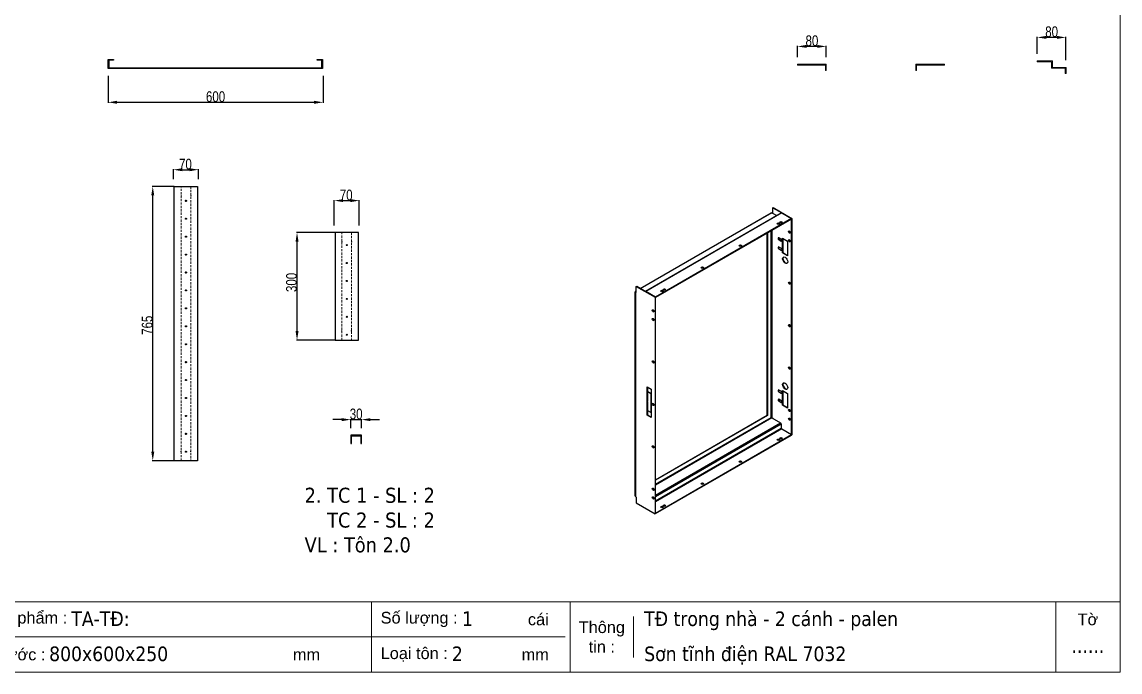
# Model space of a CAD drawing. Header units: inches. Extents: x 21 to 136330, y 8 to 58290.
# Drawn here: x 119922 to 122985, y 18243 to 20056 of the extents above; entities that cross this region are included whole.
import ezdxf
from ezdxf.enums import TextEntityAlignment as Align

# ---------------------------------------------------------------- set-up
doc = ezdxf.new("R2010")
doc.units = ezdxf.units.IN
doc.header["$MEASUREMENT"] = 0
doc.linetypes.add('HIDDEN', pattern=[9.525, 6.35, -3.175])
doc.layers.add('0 TĂNG CỨNG', color=7, linetype='Continuous', lineweight=15)
doc.layers.add('@.0.DM. NÉT ĐỨT', color=8, linetype='HIDDEN', lineweight=9)
for name, color, linetype, transparency in [('@.0.DM. KÍCH THƯỚC', 8, 'Continuous', 0.2), ('@.0.DM. KÍCH THƯỚC @ 1', 8, 'Continuous', 0.2), ('@.DM. KÍCH THƯỚC', 8, 'Continuous', 0.2)]:
    doc.layers.add(name, color=color, linetype=linetype, transparency=transparency)
for name, color, linetype in [('@.0.DM. NÉT CHÍNH', 7, 'Continuous'), ('@.0.DM. NÉT CHÍNH @ 1', 7, 'Continuous'), ('@.DM. ĐIỂM DẤU', 1, 'Continuous')]:
    doc.layers.add(name, color=color, linetype=linetype)
doc.layers.add('@.0.DM. NÉT KHUẤT', color=199, linetype='Continuous', lineweight=5, transparency=0.2)
doc.styles.add('ARIAL', font='arial.ttf')
doc.styles.add('Note Text (ISO)', font='tahoma.ttf')
doc.styles.add('roman', font='roman.shx', dxfattribs={"width": 0.8})
doc.styles.add('Tahoma (Input Text)', font='tahoma.ttf')
doc.dimstyles.new('Kích thước Duy Mạnh', dxfattribs={"dimtxt": 30, "dimasz": 25, "dimexe": 1.25, "dimexo": 20, "dimtad": 1, "dimdec": 1, "dimtxsty": 'roman', "dimcen": 2.5, "dimclrd": 8, "dimclre": 8, "dimclrt": 2, "dimadec": 0, "dimazin": 0, "dimtfac": 1, "dimtdec": 1, "dimtix": 1, "dimtmove": 0, "dimatfit": 3, "dimfxl": 1, "dimtfillclr": 1, "dimarcsym": 0})

# ---------------------------------------------------------------- blocks, each defined once
blk = doc.blocks.new('*D1895')
at = {"layer": '@.0.DM. KÍCH THƯỚC', "color": 8, "lineweight": -2, "transparency": 16777216}
for p, q in [((120792.9, 19488.9), (120792.9, 19559.3)), ((120862.9, 19488.9), (120862.9, 19559.3))]:
    blk.add_line(p, q, dxfattribs=at)
at = {"layer": '@.0.DM. KÍCH THƯỚC', "lineweight": -2, "transparency": 16777216}
blk.add_line((120817.9, 19558), (120837.9, 19558), dxfattribs=at)
at = {"layer": '@.0.DM. KÍCH THƯỚC', "transparency": 16777216}
for points in [[(120817.9, 19562.2), (120817.9, 19553.9), (120792.9, 19558)], [(120837.9, 19562.2), (120837.9, 19553.9), (120862.9, 19558)]]:
    blk.add_solid(points, dxfattribs=at)
at = {"layer": 'Defpoints', "color": 0, "transparency": 16777216}
for p in [(120862.9, 19558), (120792.9, 19468.9), (120862.9, 19468.9)]:
    blk.add_point(p, dxfattribs=at)
at = {"layer": '@.0.DM. KÍCH THƯỚC', "color": 2, "transparency": 16777216, "insert": (120808.5, 19588.7), "char_height": 30, "attachment_point": 1, "style": 'roman'}
blk.add_mtext('70', dxfattribs=at)
blk = doc.blocks.new('*D1896')
at = {"layer": '@.0.DM. KÍCH THƯỚC', "color": 8, "lineweight": -2, "transparency": 16777216}
for p, q in [((120344.4, 19617.4), (120344.4, 19645.5)), ((120414.4, 19617.4), (120414.4, 19645.5))]:
    blk.add_line(p, q, dxfattribs=at)
at = {"layer": '@.0.DM. KÍCH THƯỚC', "lineweight": -2, "transparency": 16777216}
blk.add_line((120369.4, 19644.2), (120389.4, 19644.2), dxfattribs=at)
at = {"layer": '@.0.DM. KÍCH THƯỚC', "transparency": 16777216}
for points in [[(120369.4, 19648.4), (120369.4, 19640), (120344.4, 19644.2)], [(120389.4, 19648.4), (120389.4, 19640), (120414.4, 19644.2)]]:
    blk.add_solid(points, dxfattribs=at)
at = {"layer": 'Defpoints', "color": 0, "transparency": 16777216}
for p in [(120414.4, 19644.2), (120344.4, 19597.4), (120414.4, 19597.4)]:
    blk.add_point(p, dxfattribs=at)
at = {"layer": '@.0.DM. KÍCH THƯỚC', "color": 2, "transparency": 16777216, "insert": (120360, 19674.8), "char_height": 30, "attachment_point": 1, "style": 'roman'}
blk.add_mtext('70', dxfattribs=at)
blk = doc.blocks.new('*D1897')
at = {"layer": '@.0.DM. KÍCH THƯỚC', "color": 8, "lineweight": -2, "transparency": 16777216}
for p, q in [((120346.2, 19597.4), (120285.5, 19597.4)), ((120346.2, 18832.4), (120285.5, 18832.4))]:
    blk.add_line(p, q, dxfattribs=at)
at = {"layer": '@.0.DM. KÍCH THƯỚC', "lineweight": -2, "transparency": 16777216}
blk.add_line((120286.8, 18857.4), (120286.8, 19572.4), dxfattribs=at)
at = {"layer": '@.0.DM. KÍCH THƯỚC', "transparency": 16777216}
for points in [[(120282.6, 19572.4), (120290.9, 19572.4), (120286.8, 19597.4)], [(120282.6, 18857.4), (120290.9, 18857.4), (120286.8, 18832.4)]]:
    blk.add_solid(points, dxfattribs=at)
at = {"layer": 'Defpoints', "color": 0, "transparency": 16777216}
for p in [(120286.8, 19597.4), (120366.2, 19597.4), (120366.2, 18832.4)]:
    blk.add_point(p, dxfattribs=at)
at = {"layer": '@.0.DM. KÍCH THƯỚC', "color": 2, "transparency": 16777216, "insert": (120256.1, 19183.6), "char_height": 30, "attachment_point": 1, "rotation": 90, "style": 'roman'}
blk.add_mtext('765', dxfattribs=at)
blk = doc.blocks.new('*D1898')
at = {"layer": '@.0.DM. KÍCH THƯỚC', "color": 8, "lineweight": -2, "transparency": 16777216}
for p, q in [((120794.6, 19468.9), (120688, 19468.9)), ((120794.6, 19168.9), (120688, 19168.9))]:
    blk.add_line(p, q, dxfattribs=at)
at = {"layer": '@.0.DM. KÍCH THƯỚC', "lineweight": -2, "transparency": 16777216}
blk.add_line((120689.2, 19193.9), (120689.2, 19443.9), dxfattribs=at)
at = {"layer": '@.0.DM. KÍCH THƯỚC', "transparency": 16777216}
for points in [[(120685.1, 19443.9), (120693.4, 19443.9), (120689.2, 19468.9)], [(120685.1, 19193.9), (120693.4, 19193.9), (120689.2, 19168.9)]]:
    blk.add_solid(points, dxfattribs=at)
at = {"layer": 'Defpoints', "color": 0, "transparency": 16777216}
for p in [(120689.2, 19468.9), (120814.6, 19468.9), (120814.6, 19168.9)]:
    blk.add_point(p, dxfattribs=at)
at = {"layer": '@.0.DM. KÍCH THƯỚC', "color": 2, "transparency": 16777216, "insert": (120658.6, 19303), "char_height": 30, "attachment_point": 1, "rotation": 90, "style": 'roman'}
blk.add_mtext('300', dxfattribs=at)
blk = doc.blocks.new('KHUNG KT1')
at = {"color": 7}
for p, q in [((7128, -4752), (0, -4752)), ((4052.8, -4752), (4052.8, -5040)), ((4868.8, -4752), (4868.8, -5040)), ((6864, -4752), (6864, -5040)), ((5128.7, -4812), (5128.7, -4980)), ((4848, -4896), (0, -4896))]:
    blk.add_line(p, q, dxfattribs=at)
blk.add_lwpolyline([(0, 0), (7128, 0), (7128, -5040), (0, -5040)], close=True, dxfattribs=at)
at = {"color": 2, "char_height": 48, "style": 'ARIAL'}
for s, insert, width, attachment_point in [('  Tên sản phẩm :', (2299.1, -4824), 2202.321, 4), ('  Số lượng :', (4052.8, -4824), 2202.321, 4), ('cái', (4695, -4824), 2202.321, 4), ('Tờ', (6996, -4824), 264, 5), ('Thông\\Ptin :', (4998.8, -4896), 259.945, 5), ('  Kích thước :', (2307, -4968), 2202.321, 4), ('mm', (3729.5, -4968), 2202.321, 4), ('  Loại tôn :', (4052.8, -4968), 2202.321, 4), ('mm', (4669.3, -4968), 2202.321, 4)]:
    blk.add_mtext(s, dxfattribs=dict(at, insert=insert, width=width, attachment_point=attachment_point))
at = {"color": 1, "style": 'Tahoma (Input Text)', "flags": 8}
for tag, p in [('#01', (328.9, -4851.1)), ('#03', (1514.7, -4846.3)), ('#05', (2819, -4851.1)), ('#07', (4424, -4851.1)), ('#09', (5172.9, -4851.1)), ('#02', (189.8, -4995.1)), ('#04', (1755.3, -4995.1)), ('#06', (2727.8, -4995.1)), ('#08', (4382.7, -4995.1)), ('#10', (5172.9, -4995.1))]:
    blk.add_attdef(tag, p, '', height=60, dxfattribs=at)
blk.add_attdef('#11', text='', height=60, dxfattribs=at).set_placement((6996, -4961.6), align=Align.CENTER)
at = {"layer": '0 TĂNG CỨNG', "color": 1, "style": 'ARIAL'}
blk.add_attdef('#12', (852.8, -4987.6), '', height=60, dxfattribs=at)
blk = doc.blocks.new('q12')
at = {"layer": '@.0.DM. NÉT CHÍNH'}
for p, q in [((-43212.6, 16974.6), (-42847.4, 17185.4)), ((-42845.4, 17185.6), (-43211.7, 16974.1)), ((-43198.5, 16966.5), (-42819.7, 17185.1)), ((-42818.2, 17185), (-43197.5, 16966)), ((-42845.4, 17185.6), (-42832.2, 17177.9)), ((-42842.2, 17200), (-42843.3, 17199.4)), ((-42843.3, 17184.3), (-42843.3, 17199.4)), ((-42843.3, 17199.4), (-42818.2, 17185)), ((-42842.2, 17200), (-42789.9, 17169.8)), ((-42818.2, 17185), (-42791, 17169.3)), ((-42791, 17169.3), (-43170.3, 16950.3)), ((-42791, 17168), (-43170.3, 16949.1)), ((-42791, 17169.3), (-42790.9, 17169.2)), ((-42791, 17168), (-42791, 17169.3)), ((-42789.9, 17169.8), (-42790.9, 17169.2)), ((-42790.9, 16565.5), (-42790.9, 17169.2)), ((-42789.9, 17169.8), (-42789.9, 16566.2)), ((-42858.5, 16620.8), (-42858.5, 17129.1)), ((-42857.4, 17129.7), (-42857.4, 16620.2)), ((-42847.5, 16614.5), (-42847.5, 17135.4)), ((-42845.4, 17136.6), (-42845.4, 16613.3)), ((-42825.2, 17115.6), (-42821, 17113.1)), ((-42824.2, 17109.7), (-42825.2, 17109.1)), ((-42821, 17106.6), (-42825.2, 17109.1)), ((-42824.2, 17109.7), (-42819.9, 17107.2)), ((-42819.9, 17107.2), (-42821, 17106.6)), ((-42815.7, 17073.5), (-42815.7, 17114.4)), ((-42815.7, 17114.4), (-42801.6, 17106.2)), ((-42814.6, 17113.8), (-42814.6, 17074.2)), ((-42801.6, 17106.2), (-42801.6, 17065.4)), ((-42825.2, 17089.9), (-42821, 17087.4)), ((-42824.2, 17084), (-42825.2, 17083.3)), ((-42821, 17080.9), (-42825.2, 17083.3)), ((-42824.2, 17084), (-42819.9, 17081.5)), ((-42819.9, 17081.5), (-42821, 17080.9)), ((-42814.6, 17074.2), (-42815.7, 17073.5)), ((-42801.6, 17065.4), (-42815.7, 17073.5)), ((-42814.6, 17074.2), (-42801.6, 17066.6)), ((-43223.7, 16979.8), (-43222.6, 16980.4)), ((-43223.7, 16963.5), (-43223.7, 16979.8)), ((-43223.7, 16979.8), (-43171.4, 16949.6)), ((-43222.6, 16980.4), (-43170.3, 16950.2)), ((-43226.7, 16395.5), (-43226.7, 16965.3)), ((-43224.8, 16965.4), (-43225.8, 16966)), ((-43224.8, 16965.3), (-43225.8, 16964.7)), ((-43225.8, 16964.7), (-43223.7, 16963.5)), ((-43225.8, 16964.7), (-43225.8, 16393.7)), ((-43225.7, 16967.1), (-43223.7, 16968.2)), ((-43224.8, 16965.4), (-43224.8, 16965.3)), ((-43224.7, 16965.4), (-43224.8, 16965.4)), ((-43224.8, 16965.3), (-43223.7, 16964.7)), ((-43223.7, 16967.2), (-43224.7, 16966.6)), ((-43223.7, 16966), (-43224.7, 16966.6)), ((-43224.7, 16965.4), (-43224.7, 16966.6)), ((-43224.7, 16965.4), (-43223.7, 16964.8)), ((-43197.5, 16966), (-43197.5, 16965.9)), ((-43170.3, 16950.3), (-43197.5, 16966)), ((-43171.4, 16949.6), (-43170.3, 16950.2)), ((-43171.4, 16949.6), (-43171.4, 16345.9)), ((-43170.3, 16949.1), (-43170.3, 16950.3)), ((-43170.3, 16346.5), (-43170.3, 16950.2)), ((-43170.3, 16949.1), (-43170.3, 16949.1)), ((-43193.3, 16661.2), (-43193.3, 16700)), ((-43193.3, 16700), (-43182, 16693.5)), ((-43192.2, 16699.4), (-43192.2, 16686.7)), ((-43191.9, 16686.9), (-43192.9, 16686.3)), ((-43192.9, 16686.3), (-43192.9, 16661)), ((-43182.3, 16680.2), (-43192.9, 16686.3)), ((-43191.9, 16686.9), (-43182, 16681.2)), ((-43182, 16680.4), (-43182.3, 16680.2)), ((-43182.3, 16627.9), (-43182.3, 16680.2)), ((-43182, 16693.5), (-43182, 16614.3)), ((-42825.2, 16691), (-42821, 16688.6)), ((-42824.2, 16685.1), (-42825.2, 16684.5)), ((-42821, 16682), (-42825.2, 16684.5)), ((-42825.2, 16665.3), (-42821, 16662.9)), ((-42824.2, 16685.1), (-42819.9, 16682.7)), ((-42819.9, 16682.7), (-42821, 16682)), ((-42815.7, 16649), (-42815.7, 16689.8)), ((-42815.7, 16689.8), (-42801.6, 16681.6)), ((-42814.6, 16689.2), (-42814.6, 16649.6)), ((-42801.6, 16681.6), (-42801.6, 16640.8)), ((-43192.9, 16661.4), (-43193.3, 16661.2)), ((-43192.9, 16661), (-43193.3, 16661.2)), ((-43193.3, 16659.6), (-43192.9, 16659.4)), ((-43193.3, 16620.8), (-43193.3, 16659.6)), ((-43192.9, 16659.4), (-43192.9, 16634.1)), ((-43192.9, 16634.1), (-43182.3, 16627.9)), ((-43192.2, 16633.7), (-43192.2, 16621.4)), ((-42824.2, 16659.4), (-42825.2, 16658.8)), ((-42821, 16656.3), (-42825.2, 16658.8)), ((-42824.2, 16659.4), (-42819.9, 16656.9)), ((-42819.9, 16656.9), (-42821, 16656.3)), ((-42814.6, 16649.6), (-42815.7, 16649)), ((-42801.6, 16640.8), (-42815.7, 16649)), ((-42814.6, 16649.6), (-42801.6, 16642)), ((-43192.2, 16621.4), (-43193.3, 16620.8)), ((-43182, 16614.3), (-43193.3, 16620.8)), ((-43192.2, 16621.4), (-43182, 16615.5)), ((-43182, 16628.1), (-43182.3, 16627.9)), ((-43170.3, 16440.8), (-42858.5, 16620.8)), ((-42857.4, 16620.2), (-43170.3, 16439.5)), ((-43170.3, 16428.1), (-42847.5, 16614.5)), ((-42845.4, 16613.2), (-43170.3, 16425.7)), ((-42858.5, 16620.8), (-42857.4, 16620.2)), ((-42845.4, 16613.3), (-42843.3, 16612.1)), ((-42845.4, 16613.2), (-42821.4, 16599.3)), ((-42843.3, 16612.1), (-42843.3, 16612)), ((-43170.3, 16397.9), (-42821.4, 16599.3)), ((-42819.3, 16595.7), (-43170.3, 16393)), ((-43170.3, 16381.6), (-42819.3, 16584.2)), ((-42818.2, 16582.4), (-43170.3, 16379.1)), ((-42819.3, 16595.7), (-42819.3, 16584.2)), ((-42818.2, 16582.4), (-42791, 16566.7)), ((-43170.3, 16347.7), (-42791, 16566.7)), ((-43170.3, 16346.5), (-42791, 16565.5)), ((-42791, 16566.7), (-42791, 16565.5)), ((-42791, 16565.6), (-42790.9, 16565.5)), ((-42789.9, 16566.2), (-42790.9, 16565.5)), ((-43223.7, 16392.4), (-43225.8, 16393.7)), ((-43223.7, 16392.4), (-43223.7, 16376.1)), ((-43174.9, 16390.3), (-43177.3, 16389)), ((-43223.7, 16376.1), (-43171.4, 16345.9)), ((-43171.4, 16345.9), (-43170.3, 16346.5)), ((-43170.3, 16347.7), (-43170.3, 16347.7)), ((-43170.3, 16347.7), (-43170.3, 16346.5)), ((-43170.3, 16346.5), (-43170.3, 16346.5))]:
    blk.add_line(p, q, dxfattribs=at)
for centre, major_axis, start_param, end_param in [((-42818.2, 17182.5), (-1.5, 2.6), 5.497787, 6.283185), ((-42827.2, 17153.7), (3.5, 0), 0.307887, 2.833706), ((-42820.3, 17157.6), (3.5, 0), 0.307887, 2.833706), ((-42795.5, 17132.3), (-1.75, 3.03), 0.307887, 2.833706), ((-42933.3, 17092.4), (3.5, 0), 0.307887, 2.833706), ((-42825.2, 17112.3), (-2, 3.46), 5.497787, 8.63938), ((-42824.2, 17112.9), (-2, 3.46), 0.268375, 2.356194), ((-42821, 17109.9), (2, -3.46), 5.497787, 8.63938), ((-42819.9, 17110.5), (2, -3.46), 5.497787, 6.01481), ((-42795.5, 17108), (-1.75, 3.03), 0.307887, 2.833706), ((-42825.2, 17086.6), (-2, 3.46), 5.497787, 8.63938), ((-42824.2, 17087.2), (-2, 3.46), 0.268375, 2.356194), ((-42821, 17084.2), (2, -3.46), 5.497787, 8.63938), ((-42819.9, 17084.8), (2, -3.46), 5.497787, 6.01481), ((-43039.3, 17031.2), (3.5, 0), 0.307887, 2.833706), ((-42807.6, 17053.7), (-5, 8.66), 0.106266, 3.035327), ((-43145.4, 16970), (3.5, 0), 0.307887, 2.833706), ((-42795.5, 16989.7), (-1.75, 3.03), 0.307887, 2.833706), ((-43197.5, 16963.6), (-1.5, 2.6), 5.497787, 5.806058), ((-43152.3, 16966), (3.5, 0), 0.307887, 2.833706), ((-43176, 16912.6), (-1.75, 3.03), 0.307887, 2.833706), ((-43176, 16888.4), (-1.75, 3.03), 0.307887, 2.833706), ((-42795.5, 16871.3), (-1.75, 3.03), 0.307887, 2.833706), ((-43176, 16770), (-1.75, 3.03), 0.307887, 2.833706), ((-42795.5, 16752.9), (-1.75, 3.03), 0.307887, 2.833706), ((-42807.6, 16702.7), (-5, 8.66), 0.106266, 3.035327), ((-42825.2, 16687.8), (-2, 3.46), 5.497787, 8.63938), ((-42825.2, 16662), (-2, 3.46), 5.497787, 8.63938), ((-42824.2, 16688.4), (-2, 3.46), 0.268375, 2.356194), ((-42824.2, 16662.6), (-2, 3.46), 0.268375, 2.356194), ((-42821, 16685.3), (2, -3.46), 5.497787, 8.63938), ((-42819.9, 16685.9), (2, -3.46), 5.497787, 6.01481), ((-43176, 16651.6), (-1.75, 3.03), 0.307887, 2.833706), ((-42821, 16659.6), (2, -3.46), 5.497787, 8.63938), ((-42819.9, 16660.2), (2, -3.46), 5.497787, 6.01481), ((-42795.5, 16634.5), (-1.75, 3.03), 0.307887, 2.833706), ((-42795.5, 16610.2), (-1.75, 3.03), 0.307887, 2.833706), ((-42821.4, 16596.9), (1.5, -2.6), 0.785398, 2.356194), ((-42818.2, 16583.6), (0.75, -1.3), 3.926991, 5.497787), ((-42827.2, 16551.1), (3.5, 0), 0.307887, 2.833706), ((-42820.3, 16555.1), (3.5, 0), 0.307887, 2.833706), ((-43176, 16533.2), (-1.75, 3.03), 0.307887, 2.833706), ((-42933.3, 16489.9), (3.5, 0), 0.307887, 2.833706), ((-43039.3, 16428.6), (3.5, 0), 0.307887, 2.833706), ((-43176, 16414.8), (-1.75, 3.03), 0.307887, 2.833706), ((-43176, 16390.6), (-1.75, 3.03), 0.307887, 2.833706), ((-43152.3, 16363.4), (3.5, 0), 0.307887, 2.833706), ((-43145.4, 16367.4), (3.5, 0), 0.307887, 2.833706)]:
    blk.add_ellipse(centre, major_axis=major_axis, ratio=0.57735, start_param=start_param, end_param=end_param, dxfattribs=at)
for centre, major_axis in [((-42827.2, 17154.9), (3.5, 0)), ((-42820.3, 17158.9), (3.5, 0)), ((-42796.6, 17131.7), (-1.75, 3.03)), ((-42933.3, 17093.7), (3.5, 0)), ((-42796.6, 17107.4), (-1.75, 3.03)), ((-42808.6, 17053.1), (5, -8.66)), ((-43039.3, 17032.4), (3.5, 0)), ((-43145.4, 16971.2), (3.5, 0)), ((-42796.6, 16989), (-1.75, 3.03)), ((-43152.3, 16967.2), (3.5, 0)), ((-43177, 16912), (-1.75, 3.03)), ((-43177, 16887.8), (-1.75, 3.03)), ((-42796.6, 16870.6), (-1.75, 3.03)), ((-43177, 16769.4), (-1.75, 3.03)), ((-42796.6, 16752.3), (-1.75, 3.03)), ((-42808.6, 16702), (5, -8.66)), ((-43177, 16651), (-1.75, 3.03)), ((-42796.6, 16633.9), (-1.75, 3.03)), ((-42796.6, 16609.6), (-1.75, 3.03)), ((-42827.2, 16552.3), (3.5, 0)), ((-42820.3, 16556.3), (3.5, 0)), ((-43177, 16532.6), (-1.75, 3.03)), ((-42933.3, 16491.1), (3.5, 0)), ((-43039.3, 16429.8), (3.5, 0)), ((-43177, 16414.2), (-1.75, 3.03)), ((-43177, 16390), (-1.75, 3.03)), ((-43152.3, 16364.6), (3.5, 0)), ((-43145.4, 16368.6), (3.5, 0))]:
    blk.add_ellipse(centre, major_axis=major_axis, ratio=0.57735, dxfattribs=at)
for points, knots in [([(-42847.4, 17185.4), (-42847.3, 17185.5), (-42847.1, 17185.6), (-42846.9, 17185.7), (-42846.4, 17185.8), (-42845.9, 17185.7), (-42845.4, 17185.6)], [0.7853982, 0.7853982, 0.7853982, 0.7853982, 1.0263219, 1.0263219, 1.0263219, 1.5707963, 1.5707963, 1.5707963, 1.5707963]), ([(-43225.8, 16966), (-43226.5, 16965.8), (-43226.9, 16965.4), (-43226.6, 16965.1), (-43226.5, 16964.9), (-43226.2, 16964.8), (-43225.8, 16964.7)], [0, 0, 0, 0, 1.026322, 1.026322, 1.026322, 1.570796, 1.570796, 1.570796, 1.570796]), ([(-43224.7, 16966.6), (-43225.2, 16967.2), (-43225.7, 16967.2), (-43225.9, 16966.9), (-43225.9, 16966.7), (-43225.9, 16966.4), (-43225.8, 16966)], [0, 0, 0, 0, 1.026322, 1.026322, 1.026322, 1.570796, 1.570796, 1.570796, 1.570796]), ([(-43224.8, 16965.4), (-43225.2, 16965.4), (-43225.3, 16965.3), (-43225.1, 16965.3), (-43225, 16965.3), (-43224.9, 16965.3), (-43224.8, 16965.3)], [0, 0, 0, 0, 1.220509, 1.220509, 1.220509, 1.570796, 1.570796, 1.570796, 1.570796]), ([(-43224.8, 16965.4), (-43225, 16965.7), (-43225, 16965.9), (-43224.8, 16965.7), (-43224.8, 16965.6), (-43224.8, 16965.5), (-43224.7, 16965.4)], [0, 0, 0, 0, 1.220509, 1.220509, 1.220509, 1.570796, 1.570796, 1.570796, 1.570796]), ([(-42847.5, 16614.5), (-42847.1, 16614.4), (-42846.4, 16614.2), (-42845.8, 16613.7), (-42845.7, 16613.6), (-42845.5, 16613.5), (-42845.4, 16613.3)], [0, 0, 0, 0, 1.220509, 1.220509, 1.220509, 1.570796, 1.570796, 1.570796, 1.570796]), ([(-42847.5, 16614.5), (-42847.3, 16614.1), (-42846.7, 16613.6), (-42846, 16613.4), (-42845.8, 16613.3), (-42845.6, 16613.2), (-42845.4, 16613.2)], [0, 0, 0, 0, 1.220509, 1.220509, 1.220509, 1.570796, 1.570796, 1.570796, 1.570796])]:
    blk.add_open_spline(points, degree=3, knots=knots, dxfattribs=at)
blk.add_open_spline([(-43225.8, 16393.7), (-43226.4, 16394.2), (-43226.7, 16394.8), (-43226.7, 16395.5)], degree=3, dxfattribs=at)
blk = doc.blocks.new('*D1902')
at = {"layer": '@.0.DM. KÍCH THƯỚC', "color": 8, "lineweight": -2, "transparency": 16777216}
for p, q in [((120161.9, 19906.3), (120161.9, 19831)), ((120761.9, 19906.3), (120761.9, 19831))]:
    blk.add_line(p, q, dxfattribs=at)
at = {"layer": '@.0.DM. KÍCH THƯỚC', "lineweight": -2, "transparency": 16777216}
blk.add_line((120186.9, 19832.2), (120736.9, 19832.2), dxfattribs=at)
at = {"layer": '@.0.DM. KÍCH THƯỚC', "transparency": 16777216}
for points in [[(120186.9, 19836.4), (120186.9, 19828.1), (120161.9, 19832.2)], [(120736.9, 19836.4), (120736.9, 19828.1), (120761.9, 19832.2)]]:
    blk.add_solid(points, dxfattribs=at)
at = {"layer": 'Defpoints', "color": 0, "transparency": 16777216}
for p in [(120161.9, 19926.3), (120761.9, 19926.3), (120761.9, 19832.2)]:
    blk.add_point(p, dxfattribs=at)
at = {"layer": '@.0.DM. KÍCH THƯỚC', "color": 2, "transparency": 16777216, "insert": (120461.9, 19847.8), "char_height": 30, "attachment_point": 5, "style": 'roman'}
blk.add_mtext('600', dxfattribs=at)
blk = doc.blocks.new('*D1903')
at = {"layer": '@.0.DM. NÉT CHÍNH', "lineweight": -2, "transparency": 16777216}
for p, q in [((120814.1, 18947.1), (120789.1, 18947.1)), ((120839.1, 18947.1), (120869.1, 18947.1)), ((120894.1, 18947.1), (120919.1, 18947.1))]:
    blk.add_line(p, q, dxfattribs=at)
at = {"layer": '@.0.DM. NÉT CHÍNH', "color": 8, "lineweight": -2, "transparency": 16777216}
for p, q in [((120839.1, 18923.6), (120839.1, 18948.3)), ((120869.1, 18923.6), (120869.1, 18948.3))]:
    blk.add_line(p, q, dxfattribs=at)
at = {"layer": '@.0.DM. NÉT CHÍNH', "transparency": 16777216}
for points in [[(120814.1, 18951.2), (120814.1, 18942.9), (120839.1, 18947.1)], [(120894.1, 18951.2), (120894.1, 18942.9), (120869.1, 18947.1)]]:
    blk.add_solid(points, dxfattribs=at)
at = {"layer": 'Defpoints', "color": 0, "transparency": 16777216}
for p in [(120869.1, 18947.1), (120839.1, 18903.6), (120869.1, 18903.6)]:
    blk.add_point(p, dxfattribs=at)
at = {"layer": '@.0.DM. NÉT CHÍNH', "color": 2, "transparency": 16777216, "insert": (120854.1, 18962.7), "char_height": 30, "attachment_point": 5, "style": 'roman'}
blk.add_mtext('30', dxfattribs=at)
blk = doc.blocks.new('*D1911')
at = {"layer": '@.0.DM. KÍCH THƯỚC', "color": 8, "lineweight": -2, "transparency": 16777216}
for p, q in [((122085.6, 19958.2), (122085.6, 19989.4)), ((122165.6, 19958.2), (122165.6, 19989.4))]:
    blk.add_line(p, q, dxfattribs=at)
at = {"layer": '@.0.DM. KÍCH THƯỚC', "lineweight": -2, "transparency": 16777216}
blk.add_line((122140.6, 19988.1), (122110.6, 19988.1), dxfattribs=at)
at = {"layer": '@.0.DM. KÍCH THƯỚC', "transparency": 16777216}
for points in [[(122110.6, 19992.3), (122110.6, 19984), (122085.6, 19988.1)], [(122140.6, 19992.3), (122140.6, 19984), (122165.6, 19988.1)]]:
    blk.add_solid(points, dxfattribs=at)
at = {"layer": 'Defpoints', "color": 0, "transparency": 16777216}
for p in [(122085.6, 19988.1), (122085.6, 19938.2), (122165.6, 19938.2)]:
    blk.add_point(p, dxfattribs=at)
at = {"layer": '@.0.DM. KÍCH THƯỚC', "color": 2, "transparency": 16777216, "insert": (122125.6, 20003.8), "char_height": 30, "attachment_point": 5, "style": 'roman'}
blk.add_mtext('80', dxfattribs=at)
blk = doc.blocks.new('*D1912')
at = {"layer": '@.0.DM. KÍCH THƯỚC', "color": 8, "lineweight": -2, "transparency": 16777216}
for p, q in [((122754.3, 19967.5), (122754.3, 20014.5)), ((122834.3, 19949.5), (122834.3, 20014.5))]:
    blk.add_line(p, q, dxfattribs=at)
at = {"layer": '@.0.DM. KÍCH THƯỚC', "lineweight": -2, "transparency": 16777216}
blk.add_line((122809.3, 20013.2), (122779.3, 20013.2), dxfattribs=at)
at = {"layer": '@.0.DM. KÍCH THƯỚC', "transparency": 16777216}
for points in [[(122779.3, 20017.4), (122779.3, 20009.1), (122754.3, 20013.2)], [(122809.3, 20017.4), (122809.3, 20009.1), (122834.3, 20013.2)]]:
    blk.add_solid(points, dxfattribs=at)
at = {"layer": 'Defpoints', "color": 0, "transparency": 16777216}
for p in [(122754.3, 20013.2), (122754.3, 19947.5), (122834.3, 19929.5)]:
    blk.add_point(p, dxfattribs=at)
at = {"layer": '@.0.DM. KÍCH THƯỚC', "color": 2, "transparency": 16777216, "insert": (122794.3, 20028.9), "char_height": 30, "attachment_point": 5, "style": 'roman'}
blk.add_mtext('80', dxfattribs=at)
blk = doc.blocks.new('*U1725')
at = {"layer": '@.0.DM. KÍCH THƯỚC'}
blk.add_circle((0, 0), 1.5, dxfattribs=at)
at = {"layer": '@.0.DM. NÉT KHUẤT'}
blk.add_circle((0, 0), 1.5, dxfattribs=at)
blk = doc.blocks.new('*U1726')
at = {"layer": '@.DM. KÍCH THƯỚC', "color": 0, "linetype": 'ByBlock', "lineweight": -2, "transparency": 16777216}
for p in [(0, 700), (0, 650), (0, 600), (0, 550), (0, 500), (0, 450), (0, 400), (0, 350), (0, 300), (0, 250), (0, 200), (0, 150), (0, 100), (0, 50), (0, 0)]:
    blk.add_blockref('*U1725', p, dxfattribs=at)
blk = doc.blocks.new('*U1729')
at = {"layer": '@.0.DM. KÍCH THƯỚC'}
blk.add_circle((0, 0), 1.5, dxfattribs=at)
at = {"layer": '@.0.DM. NÉT KHUẤT'}
blk.add_circle((0, 0), 1.5, dxfattribs=at)
blk = doc.blocks.new('*U1730')
at = {"layer": '@.DM. KÍCH THƯỚC', "color": 0, "linetype": 'ByBlock', "lineweight": -2, "transparency": 16777216}
for p in [(0, 250), (0, 200), (0, 150), (0, 100), (0, 50), (0, 0)]:
    blk.add_blockref('*U1729', p, dxfattribs=at)

msp = doc.modelspace()

# ---------------------------------------------------------------- linework, layer by layer
at = {"layer": '@.0.DM. KÍCH THƯỚC'}
for centre in [(120827.8813, 19183.8947), (120379.4157, 18857.4311)]:
    msp.add_circle(centre, 1.5, dxfattribs=at)
at = {"layer": '@.0.DM. NÉT CHÍNH', "color": 4}
msp.add_lwpolyline([(120744.9355, 19951.3398), (120759.9355, 19951.3398), (120759.9355, 19926.3398), (120161.9355, 19926.3398), (120161.9355, 19951.3398), (120176.9355, 19951.3398), (120176.9355, 19949.3398), (120163.9355, 19949.3398), (120163.9355, 19928.3398), (120757.9355, 19928.3398), (120757.9355, 19949.3398), (120744.9355, 19949.3398)], close=True, dxfattribs=at)
at = {"layer": '@.0.DM. NÉT CHÍNH'}
for points in [[(120346.8918, 19597.4311), (120411.9395, 19597.4311), (120411.9395, 18832.4311), (120346.8918, 18832.4311)], [(120795.3574, 19168.8947), (120860.4052, 19168.8947), (120860.4052, 19468.8947), (120795.3574, 19468.8947)], [(120869.1494, 18903.6032), (120839.1494, 18903.6032), (120839.1494, 18880.1032), (120841.1494, 18880.1032), (120841.1494, 18901.6032), (120867.1494, 18901.6032), (120867.1494, 18880.1032), (120869.1494, 18880.1032)]]:
    msp.add_lwpolyline(points, close=True, dxfattribs=at)
at = {"layer": '@.0.DM. NÉT KHUẤT', "color": 6}
for points in [[(122834.3283, 19912.461), (122832.3283, 19912.461), (122832.3283, 19927.461), (122794.3283, 19927.461), (122794.3283, 19945.461), (122754.3283, 19945.461), (122754.3283, 19947.461), (122796.3283, 19947.461), (122796.3283, 19929.461), (122834.3283, 19929.461)], [(122165.5705, 19921.2249), (122165.5705, 19938.2249), (122085.5705, 19938.2249), (122085.5705, 19936.2249), (122163.5705, 19936.2249), (122163.5705, 19921.2249)], [(122415.4811, 19921.2249), (122415.4811, 19938.2249), (122495.4811, 19938.2249), (122495.4811, 19936.2249), (122417.4811, 19936.2249), (122417.4811, 19921.2249)]]:
    msp.add_lwpolyline(points, close=True, dxfattribs=at)
at = {"layer": '@.0.DM. NÉT ĐỨT'}
for p, q in [((120366.1537, 18832.4311), (120366.1537, 19597.4311)), ((120392.6776, 19597.4311), (120392.6776, 18832.4311)), ((120814.6193, 19168.8947), (120814.6193, 19468.8947)), ((120841.1432, 19468.8947), (120841.1432, 19168.8947))]:
    msp.add_line(p, q, dxfattribs=at)
at = {"layer": '@.DM. ĐIỂM DẤU'}
for p, q in [((120366.1537, 19572.6655), (120366.1537, 19570.6655)), ((120392.6776, 19572.6655), (120392.6776, 19570.6655)), ((120814.6193, 19444.1291), (120814.6193, 19442.1291)), ((120841.1432, 19444.1291), (120841.1432, 19442.1291)), ((120814.6193, 19193.6603), (120814.6193, 19195.6603)), ((120841.1432, 19193.6603), (120841.1432, 19195.6603)), ((120366.1537, 18857.1967), (120366.1537, 18859.1967)), ((120392.6776, 18857.1967), (120392.6776, 18859.1967))]:
    msp.add_line(p, q, dxfattribs=at)

# ---------------------------------------------------------------- block references
at = {"layer": '0 TĂNG CỨNG', "color": 1}
ref = msp.add_blockref('KHUNG KT1', (118145.6544, 21664.8455), dxfattribs=dict(at, xscale=0.6789308409752146, yscale=0.6789308409752146, zscale=0.6789308409752146))
ref.add_attrib('#05', 'TA-TÐ:', (120059.5666, 18371.3109), dxfattribs={"layer": '0', "color": 1, "height": 40.73585, "style": 'Tahoma (Input Text)'})
ref.add_attrib('#06', '800x600x250', (119997.6706, 18273.5448), dxfattribs={"layer": '0', "color": 1, "height": 40.73585, "style": 'Tahoma (Input Text)'})
ref.add_attrib('#07', '1', (121149.2545, 18371.3109), dxfattribs={"layer": '0', "color": 1, "height": 40.7359, "style": 'Tahoma (Input Text)'})
ref.add_attrib('#08', '2', (121121.1732, 18273.5448), dxfattribs={"layer": '0', "color": 1, "height": 40.7359, "style": 'Tahoma (Input Text)'})
ref.add_attrib('#10', 'Sơn tĩnh điện RAL 7032', (121657.6957, 18273.5448), dxfattribs={"layer": '0', "color": 1, "height": 40.73585, "style": 'Tahoma (Input Text)'})
ref.add_attrib('#09', 'TÐ trong nhà - 2 cánh - palen', (121657.6957, 18371.3109), dxfattribs={"layer": '0', "color": 1, "height": 40.73585, "style": 'Tahoma (Input Text)'})
ref.add_attrib('#11', '......', dxfattribs={"layer": '0', "color": 1, "height": 40.73585, "style": 'Tahoma (Input Text)'}).set_placement((122895.4435, 18296.2386), align=Align.CENTER)
at = {"layer": '@.0.DM. NÉT CHÍNH'}
msp.add_blockref('q12', (164859.4192, 2338.6421), dxfattribs=at)
at = {"layer": '@.DM. KÍCH THƯỚC', "color": 0}
for name, p in [('*U1726', (120379.4157, 18857.4311)), ('*U1730', (120827.8813, 19183.8947))]:
    msp.add_blockref(name, p, dxfattribs=at)

# ---------------------------------------------------------------- texts
at = {"layer": '@.0.DM. NÉT CHÍNH', "color": 2, "insert": (120710.3675, 18757.1335), "char_height": 41.999999, "width": 824.011569, "attachment_point": 1, "line_spacing_factor": 0.987884, "style": 'Note Text (ISO)'}
msp.add_mtext('\\fTahoma|b0|i0;2. TC 1 - SL : 2 \\P\\fTahoma|b0|i0;    TC 2 - SL : 2\\P\\fTahoma|b0|i0;VL : Tôn 2.0\\P', dxfattribs=at)

# ---------------------------------------------------------------- dimensions: what is measured, and where the dimension line sits
at = {"layer": '@.0.DM. KÍCH THƯỚC @ 1'}
for base, p1, p2, picture, middle in [((122754.3283, 20013.2382), (122834.3283, 19929.461), (122754.3283, 19947.461), '*D1912', (122794.3283, 20028.8632)), ((122085.5705, 19988.1469), (122165.5705, 19938.2249), (122085.5705, 19938.2249), '*D1911', (122125.5705, 20003.7719))]:
    dim = msp.add_linear_dim(base=base, p1=p1, p2=p2, dimstyle='Kích thước Duy Mạnh', override={"dimscale": 1, "dimdec": 0, "dimclrd": 256, "dimtdec": 0, "dimtix": 1, "dimtofl": 0, "dimtmove": 0, "dimatfit": 1}, dxfattribs=at)
    dim.commit()
    dim.dimension.update_dxf_attribs({"geometry": picture, "text_midpoint": middle})
dim = msp.add_linear_dim(base=(120761.9355, 19832.2218), p1=(120161.9355, 19926.3398), p2=(120761.9355, 19926.3398), dimstyle='Kích thước Duy Mạnh', override={"dimscale": 1, "dimdec": 0, "dimclrd": 256, "dimtdec": 0, "dimtix": 1, "dimtofl": 0, "dimtmove": 0, "dimatfit": 1}, dxfattribs=at)
dim.commit()
dim.dimension.update_dxf_attribs({"geometry": '*D1902', "text_midpoint": (120461.9355, 19832.2218), "dimtype": 128})
for base, p1, p2, angle, override, picture, middle in [((120414.4395, 19644.2049), (120344.3918, 19597.4311), (120414.4395, 19597.4311), 180, {"dimscale": 1, "dimdec": 0, "dimclrd": 256, "dimtdec": 0, "dimtix": 1, "dimtofl": 1, "dimtmove": 0, "dimatfit": 1}, '*D1896', (120379.4157, 19644.2049)), ((120286.7737, 19597.4311), (120366.1537, 18832.4311), (120366.1537, 19597.4311), 90, {"dimscale": 1, "dimdec": 0, "dimclrd": 256, "dimtdec": 0, "dimtix": 1, "dimtofl": 0, "dimtmove": 0, "dimatfit": 1}, '*D1897', (120286.7737, 19214.4311)), ((120862.9052, 19558.0346), (120792.8574, 19468.8947), (120862.9052, 19468.8947), 180, {"dimscale": 1, "dimdec": 0, "dimclrd": 256, "dimtdec": 0, "dimtix": 1, "dimtofl": 1, "dimtmove": 0, "dimatfit": 1}, '*D1895', (120827.8813, 19558.0346)), ((120689.2442, 19468.8947), (120814.6193, 19168.8947), (120814.6193, 19468.8947), 90, {"dimscale": 1, "dimdec": 0, "dimclrd": 256, "dimtdec": 0, "dimtix": 1, "dimtofl": 0, "dimtmove": 0, "dimatfit": 1}, '*D1898', (120689.2442, 19333.8947))]:
    dim = msp.add_linear_dim(base=base, p1=p1, p2=p2, angle=angle, dimstyle='Kích thước Duy Mạnh', override=override, dxfattribs=at)
    dim.commit()
    dim.dimension.update_dxf_attribs({"geometry": picture, "text_midpoint": middle, "dimtype": 128})
at = {"layer": '@.0.DM. NÉT CHÍNH @ 1'}
dim = msp.add_linear_dim(base=(120869.1494, 18947.0732), p1=(120839.1494, 18903.6032), p2=(120869.1494, 18903.6032), dimstyle='Kích thước Duy Mạnh', override={"dimscale": 1, "dimdec": 0, "dimclrd": 256, "dimtdec": 0, "dimtix": 1, "dimtofl": 1, "dimtmove": 0, "dimatfit": 3}, dxfattribs=at)
dim.commit()
dim.dimension.update_dxf_attribs({"geometry": '*D1903', "text_midpoint": (120854.1494, 18962.6982)})

doc.saveas('drawing.dxf')
